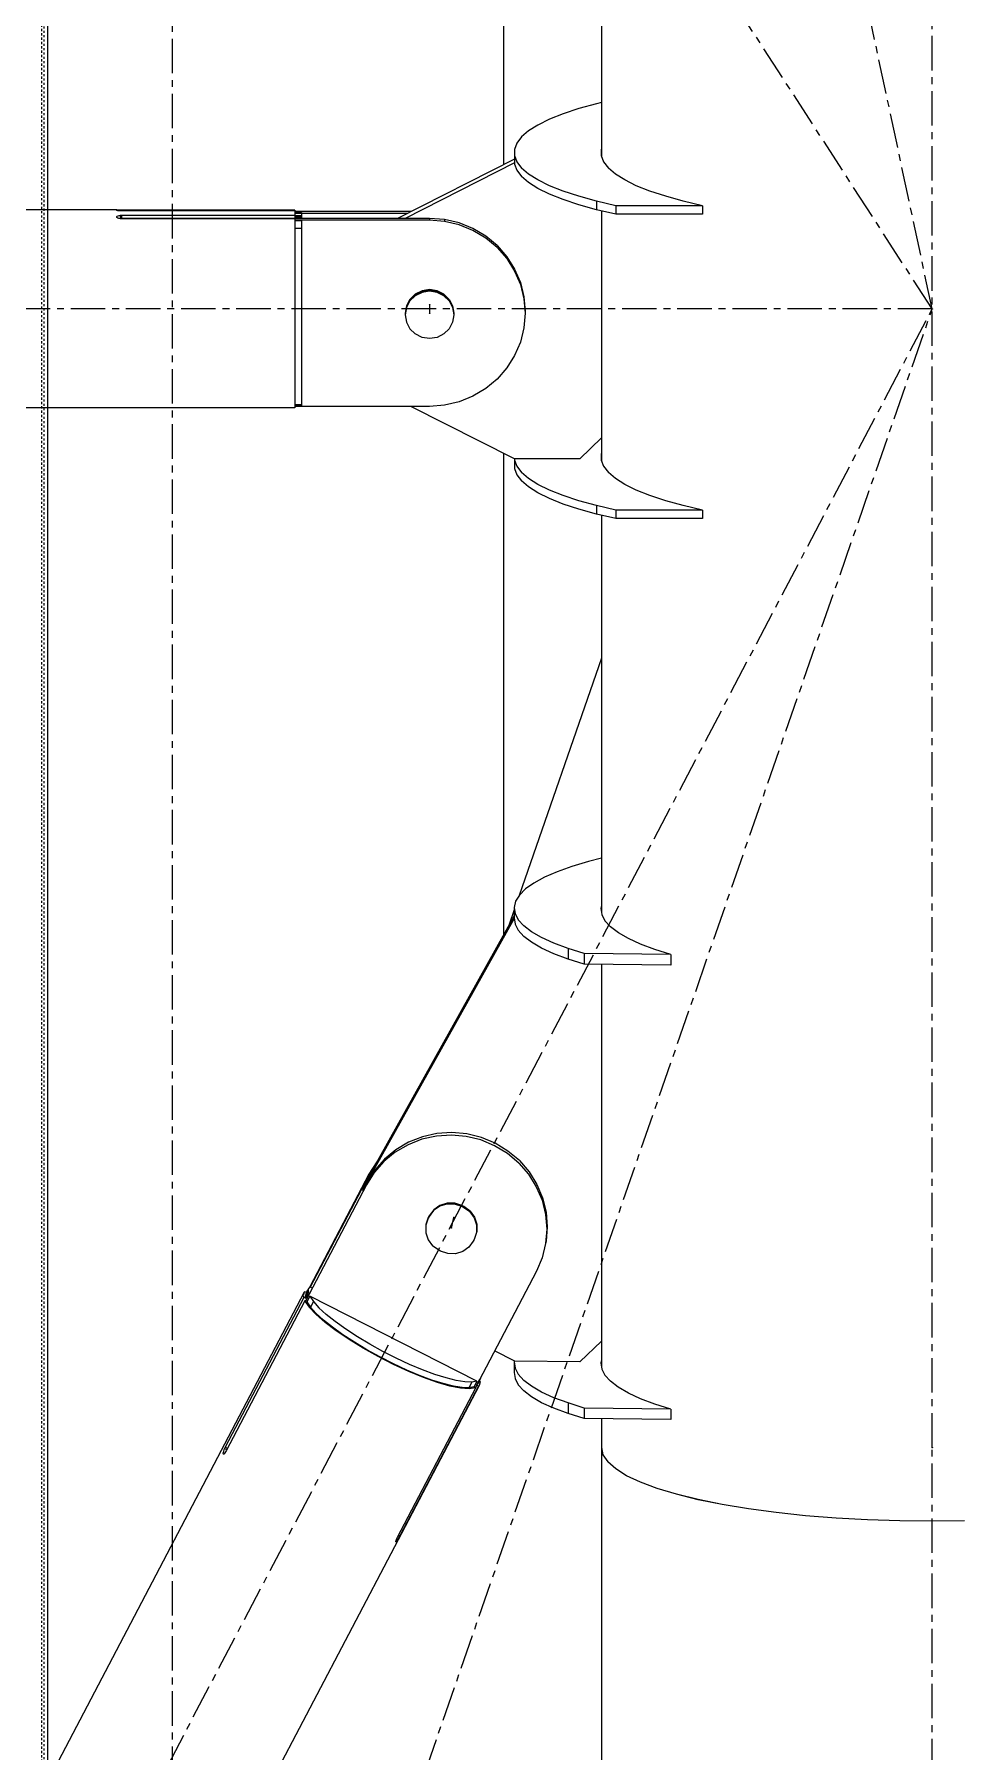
# Model space of a CAD drawing. Header units: millimetres. Extents: x 5143 to 30813, y 232 to 21408.
# Drawn here: x 12163.2 to 12377.2, y 2287.7 to 2683.6 of the extents above; entities that cross this region are included whole.
import ezdxf

# ---------------------------------------------------------------- set-up
doc = ezdxf.new("R2010")
doc.units = ezdxf.units.MM
doc.header["$LTSCALE"] = 0.25
for name, pattern in [('CENTER', [50.8, 31.75, -6.35, 6.35, -6.35]), ('XKITLINE00', [0]), ('XKITLINE02', [4, 2, -2])]:
    doc.linetypes.add(name, pattern=pattern)

msp = doc.modelspace()

# ---------------------------------------------------------------- linework, layer by layer
at = {"color": 8, "linetype": 'CENTER'}
for p, q in [((12370, 2357.78), (12370, 3985.69)), ((12370, 2620.27), (11840, 3440.27)), ((12370, 2620.27), (12195, 3440.27)), ((12195, 1442.74), (12195, 3096.7)), ((12254.2, 2621.28), (12254.2, 2619.27)), ((11840, 1609.57), (12370, 2620.27)), ((12370, 2620.27), (11840, 2620.27)), ((12195, 2114.92), (12370, 2620.27)), ((12259.23, 2408.37), (12259.8, 2410.82)), ((12370, 1609.57), (12370, 2357.78))]:
    msp.add_line(p, q, dxfattribs=at)
at = {"color": 3, "linetype": 'XKITLINE02'}
for p, q in [((12165.35, 3002.41), (12165.35, 1798.89)), ((12164.82, 3000.84), (12164.82, 1797.94)), ((12166.2, 2977.62), (12166.2, 1797.82)), ((12166.2, 2643.09), (12166.2, 2597.45))]:
    msp.add_line(p, q, dxfattribs=at)
at = {"color": 7, "linetype": 'XKITLINE00'}
for p, q in [((12166.2, 2893.55), (12166.2, 2643.09)), ((12166.2, 2597.45), (12166.2, 2280.8))]:
    msp.add_line(p, q, dxfattribs=at)
at = {"color": 8, "linetype": 'XKITLINE00'}
for p, q in [((12271.2, 2723.51), (12271.2, 2653.52)), ((12293.8, 2705.29), (12293.8, 2655.54)), ((12284.98, 2665.25), (12281.83, 2663.99)), ((12288.59, 2666.45), (12284.98, 2665.25)), ((12292.65, 2667.57), (12288.59, 2666.45)), ((12293.8, 2667.84), (12292.65, 2667.57)), ((12277.03, 2661.32), (12275.4, 2659.92)), ((12279.17, 2662.68), (12277.03, 2661.32)), ((12281.83, 2663.99), (12279.17, 2662.68)), ((12274.31, 2658.5), (12273.76, 2657.06)), ((12273.76, 2657.06), (12273.76, 2655.62)), ((12275.4, 2659.92), (12274.31, 2658.5)), ((12293.8, 2657.15), (12293.76, 2657.06)), ((12293.76, 2657.06), (12293.76, 2655.62)), ((12273.76, 2654.82), (12246.83, 2641.16)), ((12273.76, 2653.93), (12248.59, 2641.16)), ((12273.76, 2655.62), (12274.31, 2654.18)), ((12273.76, 2655.62), (12273.76, 2653.67)), ((12273.76, 2653.67), (12274.31, 2652.23)), ((12274.31, 2654.18), (12275.4, 2652.76)), ((12277.03, 2651.37), (12275.4, 2652.76)), ((12293.76, 2655.62), (12294.31, 2654.18)), ((12294.31, 2654.18), (12295.4, 2652.76)), ((12297.03, 2651.37), (12295.4, 2652.76)), ((12274.31, 2652.23), (12275.4, 2650.81)), ((12277.03, 2649.42), (12275.4, 2650.81)), ((12279.18, 2650.01), (12277.03, 2651.37)), ((12279.18, 2648.06), (12277.03, 2649.42)), ((12281.84, 2648.69), (12279.18, 2650.01)), ((12284.98, 2647.43), (12281.84, 2648.69)), ((12299.18, 2650.01), (12297.03, 2651.37)), ((12301.84, 2648.69), (12299.18, 2650.01)), ((12304.98, 2647.43), (12301.84, 2648.69)), ((12281.84, 2646.74), (12279.18, 2648.06)), ((12284.98, 2645.48), (12281.84, 2646.74)), ((12288.6, 2646.24), (12284.98, 2647.43)), ((12288.6, 2644.29), (12284.98, 2645.48)), ((12292.65, 2645.11), (12288.6, 2646.24)), ((12297.12, 2644.07), (12292.65, 2645.11)), ((12292.65, 2645.11), (12292.65, 2643.16)), ((12308.6, 2646.24), (12304.98, 2647.43)), ((12312.65, 2645.11), (12308.6, 2646.24)), ((12317.12, 2644.07), (12312.65, 2645.11)), ((12182.19, 2643.09), (12027.8, 2643.09)), ((12182.19, 2643.09), (12182.11, 2643.05)), ((12182.11, 2643.05), (12182.11, 2643.01)), ((12182.19, 2642.97), (12182.11, 2643.01)), ((12182.19, 2641.61), (12182.11, 2641.52)), ((12182.11, 2641.52), (12182.11, 2641.42)), ((12182.11, 2641.42), (12182.19, 2641.32)), ((12182.36, 2643.08), (12182.19, 2643.09)), ((12182.36, 2642.93), (12182.19, 2642.97)), ((12182.36, 2641.69), (12182.19, 2641.61)), ((12182.36, 2641.2), (12182.19, 2641.32)), ((12182.6, 2643.08), (12182.36, 2643.08)), ((12182.6, 2642.9), (12182.36, 2642.93)), ((12182.6, 2641.75), (12182.36, 2641.69)), ((12182.6, 2641.1), (12182.36, 2641.2)), ((12182.89, 2643.07), (12182.6, 2643.08)), ((12182.89, 2642.88), (12182.6, 2642.9)), ((12182.89, 2641.79), (12182.6, 2641.75)), ((12182.89, 2641.04), (12182.6, 2641.1)), ((12182.89, 2643.07), (12182.89, 2642.88)), ((12183.2, 2643.07), (12182.89, 2643.07)), ((12183.2, 2642.88), (12182.89, 2642.88)), ((12183.2, 2641.81), (12182.89, 2641.79)), ((12182.89, 2641.79), (12182.89, 2641.04)), ((12183.2, 2641.02), (12182.89, 2641.04)), ((12183.2, 2643.07), (12183.2, 2642.88)), ((12223.2, 2643.07), (12183.2, 2643.07)), ((12223.2, 2642.88), (12183.2, 2642.88)), ((12183.2, 2641.81), (12183.2, 2641.16)), ((12223.2, 2641.81), (12183.2, 2641.81)), ((12183.2, 2641.16), (12183.2, 2641.02)), ((12254.2, 2641.16), (12183.2, 2641.16)), ((12223.2, 2641.02), (12183.2, 2641.02)), ((12223.2, 2643.07), (12223.2, 2642.88)), ((12223.2, 2642.88), (12223.2, 2642.55)), ((12249.91, 2642.72), (12223.2, 2642.72)), ((12223.2, 2642.55), (12223.2, 2641.81)), ((12224.7, 2642.47), (12223.2, 2642.47)), ((12224.7, 2642.3), (12223.2, 2642.3)), ((12223.2, 2641.81), (12223.2, 2641.16)), ((12224.7, 2641.76), (12223.2, 2641.76)), ((12223.2, 2641.4), (12223.2, 2641.16)), ((12224.7, 2641.4), (12223.2, 2641.4)), ((12223.2, 2641.02), (12223.2, 2639.46)), ((12224.7, 2642.47), (12224.7, 2642.3)), ((12224.7, 2642.3), (12224.7, 2642.06)), ((12249.03, 2642.28), (12224.7, 2642.28)), ((12224.7, 2642.06), (12224.7, 2641.4)), ((12224.7, 2641.4), (12224.7, 2641.16)), ((12254.2, 2641.16), (12254.2, 2640.72)), ((12257.64, 2640.9), (12254.2, 2641.16)), ((12257.64, 2640.9), (12257.64, 2640.45)), ((12260.99, 2640.11), (12257.64, 2640.9)), ((12292.65, 2643.16), (12288.6, 2644.29)), ((12297.12, 2642.12), (12292.65, 2643.16)), ((12293.8, 2642.9), (12293.8, 2590.58)), ((12317.12, 2644.07), (12297.12, 2644.07)), ((12297.12, 2644.07), (12297.12, 2642.12)), ((12317.12, 2642.12), (12297.12, 2642.12)), ((12317.12, 2644.07), (12317.12, 2642.12)), ((12254.2, 2640.72), (12223.2, 2640.71)), ((12224.7, 2640.57), (12223.2, 2640.57)), ((12223.2, 2639.46), (12223.2, 2637.01)), ((12224.7, 2638.81), (12223.2, 2638.81)), ((12223.2, 2637.01), (12223.2, 2634.06)), ((12224.7, 2640.57), (12224.7, 2638.81)), ((12224.7, 2638.81), (12224.7, 2636.58)), ((12257.64, 2640.45), (12254.2, 2640.72)), ((12260.99, 2639.67), (12257.64, 2640.45)), ((12264.18, 2638.82), (12260.99, 2640.11)), ((12264.18, 2638.38), (12260.99, 2639.67)), ((12267.13, 2637.07), (12264.18, 2638.82)), ((12267.13, 2636.62), (12264.18, 2638.38)), ((12269.75, 2634.88), (12267.13, 2637.07)), ((12223.2, 2634.06), (12223.2, 2630.69)), ((12224.7, 2636.58), (12224.7, 2633.93)), ((12224.7, 2633.93), (12224.7, 2630.93)), ((12269.75, 2634.43), (12267.13, 2636.62)), ((12269.75, 2634.88), (12271.99, 2632.32)), ((12269.75, 2634.43), (12271.99, 2631.88)), ((12223.2, 2630.69), (12223.2, 2627)), ((12224.7, 2630.93), (12224.7, 2627.65)), ((12271.99, 2632.32), (12273.8, 2629.45)), ((12271.99, 2631.88), (12273.8, 2629.01)), ((12273.8, 2629.45), (12275.12, 2626.34)), ((12273.8, 2629.01), (12275.12, 2625.9)), ((12223.2, 2627), (12223.2, 2623.1)), ((12224.7, 2627.65), (12224.7, 2624.19)), ((12275.12, 2626.34), (12275.92, 2623.07)), ((12275.12, 2625.9), (12275.92, 2622.62)), ((12223.2, 2623.1), (12223.2, 2619.12)), ((12224.7, 2624.19), (12224.7, 2620.62)), ((12249.67, 2622.48), (12248.87, 2620.96)), ((12249.67, 2622.3), (12248.87, 2620.78)), ((12249.67, 2622.3), (12248.87, 2620.78)), ((12249.67, 2622.12), (12248.87, 2620.6)), ((12250.9, 2623.69), (12249.67, 2622.48)), ((12250.9, 2623.51), (12249.67, 2622.3)), ((12250.9, 2623.51), (12249.67, 2622.3)), ((12250.9, 2623.33), (12249.67, 2622.12)), ((12252.47, 2624.46), (12250.9, 2623.69)), ((12252.47, 2624.28), (12250.9, 2623.51)), ((12252.47, 2624.28), (12250.9, 2623.51)), ((12252.47, 2624.1), (12250.9, 2623.33)), ((12254.2, 2624.73), (12252.47, 2624.46)), ((12254.2, 2624.55), (12252.47, 2624.28)), ((12254.2, 2624.55), (12252.47, 2624.28)), ((12254.2, 2624.37), (12252.47, 2624.1)), ((12254.2, 2624.73), (12254.2, 2624.55)), ((12255.93, 2624.46), (12254.2, 2624.73)), ((12255.93, 2624.28), (12254.2, 2624.55)), ((12255.93, 2624.28), (12254.2, 2624.55)), ((12254.2, 2624.55), (12254.2, 2624.37)), ((12255.93, 2624.1), (12254.2, 2624.37)), ((12257.49, 2623.69), (12255.93, 2624.46)), ((12257.49, 2623.51), (12255.93, 2624.28)), ((12257.49, 2623.51), (12255.93, 2624.28)), ((12257.49, 2623.33), (12255.93, 2624.1)), ((12258.73, 2622.48), (12257.49, 2623.69)), ((12258.73, 2622.3), (12257.49, 2623.51)), ((12258.73, 2622.3), (12257.49, 2623.51)), ((12258.73, 2622.12), (12257.49, 2623.33)), ((12258.73, 2622.48), (12259.52, 2620.96)), ((12258.73, 2622.3), (12259.52, 2620.78)), ((12258.73, 2622.3), (12259.52, 2620.78)), ((12258.73, 2622.12), (12259.52, 2620.6)), ((12275.92, 2623.07), (12276.2, 2619.72)), ((12275.92, 2622.62), (12276.2, 2619.27)), ((12223.2, 2619.12), (12223.2, 2615.18)), ((12224.7, 2620.62), (12224.7, 2617.05)), ((12224.7, 2617.05), (12224.7, 2613.56)), ((12248.87, 2620.96), (12248.6, 2619.27)), ((12248.87, 2620.78), (12248.6, 2619.09)), ((12248.87, 2620.78), (12248.6, 2619.09)), ((12248.87, 2620.6), (12248.6, 2618.91)), ((12248.6, 2619.27), (12248.6, 2619.09)), ((12248.6, 2619.09), (12248.6, 2618.91)), ((12248.6, 2618.91), (12248.87, 2617.23)), ((12248.87, 2617.23), (12249.67, 2615.7)), ((12259.52, 2617.23), (12258.73, 2615.7)), ((12259.52, 2620.96), (12259.8, 2619.27)), ((12259.52, 2620.78), (12259.8, 2619.09)), ((12259.52, 2620.78), (12259.8, 2619.09)), ((12259.52, 2620.6), (12259.8, 2618.91)), ((12259.8, 2618.91), (12259.52, 2617.23)), ((12259.8, 2619.27), (12259.8, 2619.09)), ((12259.8, 2619.09), (12259.8, 2618.91)), ((12276.2, 2619.27), (12275.92, 2615.91)), ((12276.2, 2619.72), (12276.2, 2619.27)), ((12223.2, 2615.18), (12223.2, 2611.38)), ((12224.7, 2613.56), (12224.7, 2610.24)), ((12250.9, 2614.5), (12249.67, 2615.7)), ((12252.47, 2613.72), (12250.9, 2614.5)), ((12254.2, 2613.45), (12252.47, 2613.72)), ((12255.93, 2613.72), (12254.2, 2613.45)), ((12257.49, 2614.5), (12255.93, 2613.72)), ((12258.73, 2615.7), (12257.49, 2614.5)), ((12275.92, 2615.91), (12275.12, 2612.64)), ((12223.2, 2611.38), (12223.2, 2607.86)), ((12224.7, 2610.24), (12224.7, 2607.18)), ((12273.8, 2609.53), (12271.99, 2606.66)), ((12275.12, 2612.64), (12273.8, 2609.53)), ((12223.2, 2607.86), (12223.2, 2604.72)), ((12224.7, 2607.18), (12224.7, 2604.45)), ((12271.99, 2606.66), (12269.75, 2604.11)), ((12223.2, 2604.72), (12223.2, 2602.05)), ((12223.2, 2602.05), (12223.2, 2599.93)), ((12224.7, 2604.45), (12224.7, 2602.13)), ((12224.7, 2602.13), (12224.7, 2600.28)), ((12267.13, 2601.92), (12264.18, 2600.16)), ((12269.75, 2604.11), (12267.13, 2601.92)), ((12182.19, 2597.45), (12027.8, 2597.45)), ((12182.36, 2597.46), (12182.19, 2597.45)), ((12182.6, 2597.47), (12182.36, 2597.46)), ((12182.89, 2597.47), (12182.6, 2597.47)), ((12183.2, 2597.48), (12182.89, 2597.47)), ((12223.2, 2597.48), (12183.2, 2597.48)), ((12223.2, 2599.93), (12223.2, 2598.43)), ((12223.2, 2598.43), (12223.2, 2597.6)), ((12224.7, 2598.15), (12223.2, 2598.15)), ((12224.7, 2597.93), (12223.2, 2597.93)), ((12254.2, 2597.82), (12223.2, 2597.82)), ((12223.2, 2597.6), (12223.2, 2597.48)), ((12224.7, 2600.28), (12224.7, 2598.94)), ((12224.7, 2598.94), (12224.7, 2598.15)), ((12224.7, 2598.15), (12224.7, 2597.93)), ((12273.8, 2585.71), (12249.91, 2597.82)), ((12257.64, 2598.09), (12254.2, 2597.82)), ((12260.99, 2598.87), (12257.64, 2598.09)), ((12264.18, 2600.16), (12260.99, 2598.87)), ((12293.8, 2590.58), (12288.8, 2585.71)), ((12293.8, 2590.58), (12293.8, 2585.35)), ((12271.2, 2587.03), (12271.2, 2475.89)), ((12273.76, 2585.73), (12273.76, 2585.43)), ((12273.76, 2585.43), (12273.76, 2583.49)), ((12273.76, 2585.43), (12274.31, 2584)), ((12288.8, 2585.71), (12273.8, 2585.71)), ((12293.8, 2586.96), (12293.76, 2586.88)), ((12293.76, 2586.88), (12293.76, 2585.44)), ((12293.76, 2585.44), (12294.31, 2584)), ((12273.76, 2583.49), (12274.31, 2582.05)), ((12274.31, 2584), (12275.4, 2582.58)), ((12274.31, 2582.05), (12275.4, 2580.63)), ((12277.03, 2581.18), (12275.4, 2582.58)), ((12294.31, 2584), (12295.4, 2582.58)), ((12297.03, 2581.18), (12295.4, 2582.58)), ((12277.03, 2579.23), (12275.4, 2580.63)), ((12279.18, 2579.82), (12277.03, 2581.18)), ((12279.18, 2577.87), (12277.03, 2579.23)), ((12281.84, 2578.51), (12279.18, 2579.82)), ((12281.84, 2576.56), (12279.18, 2577.87)), ((12284.98, 2577.25), (12281.84, 2578.51)), ((12299.18, 2579.82), (12297.03, 2581.18)), ((12301.84, 2578.51), (12299.18, 2579.82)), ((12304.98, 2577.25), (12301.84, 2578.51)), ((12284.98, 2575.3), (12281.84, 2576.56)), ((12288.6, 2576.05), (12284.98, 2577.25)), ((12288.6, 2574.1), (12284.98, 2575.3)), ((12292.65, 2574.93), (12288.6, 2576.05)), ((12292.65, 2572.98), (12288.6, 2574.1)), ((12292.65, 2574.93), (12292.65, 2572.98)), ((12297.12, 2573.89), (12292.65, 2574.93)), ((12297.12, 2573.89), (12297.12, 2571.94)), ((12317.12, 2573.89), (12297.12, 2573.89)), ((12308.6, 2576.05), (12304.98, 2577.25)), ((12312.65, 2574.93), (12308.6, 2576.05)), ((12317.12, 2573.89), (12312.65, 2574.93)), ((12317.12, 2573.89), (12317.12, 2571.94)), ((12297.12, 2571.94), (12292.65, 2572.98)), ((12293.8, 2572.71), (12293.8, 2481.23)), ((12317.12, 2571.94), (12297.12, 2571.94)), ((12293.8, 2539.79), (12274.85, 2485.07)), ((12283.57, 2490.52), (12280.65, 2489.24)), ((12286.96, 2491.73), (12283.57, 2490.52)), ((12290.79, 2492.88), (12286.96, 2491.73)), ((12293.8, 2493.64), (12290.79, 2492.88)), ((12276.3, 2486.56), (12274.9, 2485.16)), ((12278.23, 2487.92), (12276.3, 2486.56)), ((12280.65, 2489.24), (12278.23, 2487.92)), ((12274.03, 2483.74), (12273.7, 2482.31)), ((12274.9, 2485.16), (12274.03, 2483.74)), ((12293.8, 2482.6), (12293.67, 2482.08)), ((12273.72, 2479.76), (12240.07, 2419.47)), ((12273.7, 2480.38), (12240.33, 2420.59)), ((12273.7, 2481.76), (12272.44, 2478.12)), ((12273.7, 2482.31), (12273.7, 2479.88)), ((12273.7, 2482.31), (12273.91, 2480.88)), ((12273.7, 2479.88), (12273.91, 2478.45)), ((12273.91, 2480.88), (12274.65, 2479.46)), ((12273.91, 2478.45), (12274.65, 2477.03)), ((12274.65, 2479.46), (12275.92, 2478.06)), ((12293.67, 2482.08), (12293.88, 2480.65)), ((12293.88, 2480.65), (12294.62, 2479.23)), ((12294.62, 2479.23), (12295.9, 2477.83)), ((12274.65, 2477.03), (12275.92, 2475.62)), ((12277.72, 2476.69), (12275.92, 2478.06)), ((12277.72, 2474.25), (12275.92, 2475.62)), ((12280.03, 2475.35), (12277.72, 2476.69)), ((12282.84, 2474.07), (12280.03, 2475.35)), ((12297.7, 2476.45), (12295.9, 2477.83)), ((12300, 2475.12), (12297.7, 2476.45)), ((12302.81, 2473.83), (12300, 2475.12)), ((12280.03, 2472.92), (12277.72, 2474.25)), ((12282.84, 2471.63), (12280.03, 2472.92)), ((12286.11, 2472.84), (12282.84, 2474.07)), ((12286.11, 2470.4), (12282.84, 2471.63)), ((12286.11, 2472.84), (12286.11, 2470.4)), ((12289.84, 2471.67), (12286.11, 2472.84)), ((12289.84, 2471.67), (12289.84, 2469.23)), ((12309.82, 2471.44), (12289.84, 2471.67)), ((12306.09, 2472.6), (12302.81, 2473.83)), ((12309.82, 2471.44), (12306.09, 2472.6)), ((12309.82, 2471.44), (12309.82, 2469)), ((12289.84, 2469.23), (12286.11, 2470.4)), ((12309.82, 2469), (12289.84, 2469.23)), ((12293.8, 2469.19), (12293.8, 2376.43)), ((12249.25, 2427.59), (12246.31, 2425.86)), ((12249.38, 2428.15), (12246.44, 2426.42)), ((12252.43, 2428.84), (12249.25, 2427.59)), ((12252.56, 2429.4), (12249.38, 2428.15)), ((12255.78, 2429.59), (12252.43, 2428.84)), ((12255.91, 2430.15), (12252.56, 2429.4)), ((12259.22, 2429.82), (12255.78, 2429.59)), ((12259.35, 2430.37), (12255.91, 2430.15)), ((12262.66, 2429.52), (12259.22, 2429.82)), ((12262.79, 2430.07), (12259.35, 2430.37)), ((12266.01, 2428.69), (12262.66, 2429.52)), ((12266.14, 2429.25), (12262.79, 2430.07)), ((12269.19, 2427.37), (12266.01, 2428.69)), ((12269.32, 2427.93), (12266.14, 2429.25)), ((12272.14, 2425.58), (12269.19, 2427.37)), ((12272.27, 2426.14), (12269.32, 2427.93)), ((12242.02, 2423.62), (12240.22, 2420.77)), ((12243.69, 2423.71), (12241.45, 2421.17)), ((12243.82, 2424.26), (12241.58, 2421.73)), ((12246.31, 2425.86), (12243.69, 2423.71)), ((12246.44, 2426.42), (12243.82, 2424.26)), ((12274.76, 2423.37), (12272.14, 2425.58)), ((12274.89, 2423.92), (12272.27, 2426.14)), ((12274.76, 2423.37), (12277, 2420.78)), ((12274.89, 2423.92), (12277.13, 2421.34)), ((12240.22, 2420.77), (12226.6, 2394.79)), ((12240.09, 2420.22), (12226.72, 2394.72)), ((12240.33, 2420.59), (12238.91, 2417.47)), ((12241.45, 2421.17), (12239.65, 2418.32)), ((12241.58, 2421.73), (12239.78, 2418.88)), ((12240.07, 2419.47), (12239.84, 2418.98)), ((12240.33, 2420.59), (12240.07, 2419.47)), ((12240.22, 2420.77), (12240.09, 2420.22)), ((12240.33, 2420.59), (12240.09, 2420.22)), ((12241.58, 2421.73), (12241.45, 2421.17)), ((12277, 2420.78), (12278.8, 2417.89)), ((12277.13, 2421.34), (12278.93, 2418.45)), ((12239.65, 2418.32), (12225.61, 2391.55)), ((12238.91, 2417.47), (12238.77, 2416.95)), ((12238.91, 2417.47), (12238.8, 2417.01)), ((12239.78, 2418.88), (12239.65, 2418.32)), ((12278.8, 2417.89), (12280.12, 2414.77)), ((12278.93, 2418.45), (12280.25, 2415.33)), ((12280.25, 2415.33), (12281.06, 2412.04)), ((12254.14, 2411.23), (12253.91, 2410.8)), ((12255.12, 2412.43), (12254.1, 2411.06)), ((12254.14, 2411.23), (12254.1, 2411.06)), ((12255.17, 2412.6), (12254.14, 2411.23)), ((12256.54, 2413.41), (12255.12, 2412.43)), ((12256.58, 2413.59), (12255.17, 2412.6)), ((12258.2, 2413.92), (12256.54, 2413.41)), ((12258.24, 2414.1), (12256.58, 2413.59)), ((12259.95, 2413.9), (12258.2, 2413.92)), ((12259.99, 2414.08), (12258.24, 2414.1)), ((12261.62, 2413.36), (12259.95, 2413.9)), ((12261.66, 2413.54), (12259.99, 2414.08)), ((12261.66, 2413.54), (12261.62, 2413.36)), ((12262.06, 2413.13), (12261.62, 2413.36)), ((12262.1, 2413.31), (12261.66, 2413.54)), ((12262.1, 2413.31), (12262.06, 2413.13)), ((12263.48, 2412.11), (12262.06, 2413.13)), ((12263.52, 2412.29), (12262.1, 2413.31)), ((12263.48, 2412.11), (12264.51, 2410.72)), ((12263.52, 2412.29), (12264.55, 2410.9)), ((12280.12, 2414.77), (12280.93, 2411.49)), ((12280.93, 2411.49), (12281.2, 2408.13)), ((12281.06, 2412.04), (12281.33, 2408.69)), ((12253.87, 2410.62), (12253.33, 2409.01)), ((12253.33, 2409.01), (12253.33, 2407.3)), ((12253.33, 2407.3), (12253.87, 2405.67)), ((12253.91, 2410.8), (12253.37, 2409.18)), ((12254.1, 2411.06), (12253.87, 2410.62)), ((12253.91, 2410.8), (12253.87, 2410.62)), ((12264.51, 2410.72), (12265.05, 2409.09)), ((12265.05, 2407.38), (12264.51, 2405.76)), ((12264.55, 2410.9), (12265.09, 2409.27)), ((12265.05, 2409.09), (12265.05, 2407.38)), ((12265.09, 2407.56), (12265.05, 2407.38)), ((12265.09, 2409.27), (12265.09, 2407.56)), ((12281.2, 2408.13), (12280.93, 2404.78)), ((12281.33, 2408.69), (12281.06, 2405.33)), ((12253.87, 2405.67), (12254.9, 2404.27)), ((12256.32, 2403.26), (12254.9, 2404.27)), ((12256.76, 2403.03), (12256.32, 2403.26)), ((12263.26, 2403.96), (12261.84, 2402.97)), ((12264.28, 2405.33), (12263.26, 2403.96)), ((12264.51, 2405.76), (12264.28, 2405.33)), ((12280.93, 2404.78), (12280.13, 2401.51)), ((12281.06, 2405.33), (12280.93, 2404.78)), ((12258.43, 2402.48), (12256.76, 2403.03)), ((12260.18, 2402.46), (12258.43, 2402.48)), ((12261.84, 2402.97), (12260.18, 2402.46)), ((12280.13, 2401.51), (12278.81, 2398.42)), ((12278.81, 2398.42), (12264.78, 2371.65)), ((12225.35, 2393.6), (11963.29, 1893.86)), ((12225.22, 2392.4), (12207.11, 2357.86)), ((12225.48, 2391.6), (12207.37, 2357.05)), ((12225.35, 2393.6), (12225.11, 2392.73)), ((12225.11, 2392.73), (12225.22, 2392.4)), ((12225.75, 2392.13), (12225.22, 2392.4)), ((12225.5, 2393.7), (12225.35, 2393.6)), ((12225.93, 2391.37), (12225.48, 2391.6)), ((12225.48, 2391.6), (12225.49, 2391.56)), ((12225.49, 2391.56), (12226.48, 2390.12)), ((12225.85, 2393.52), (12225.5, 2393.7)), ((12226.23, 2393.89), (12225.55, 2392.59)), ((12225.59, 2392.94), (12225.55, 2392.59)), ((12225.55, 2392.59), (12225.61, 2392.21)), ((12225.66, 2391.74), (12225.56, 2391.56)), ((12225.71, 2393.24), (12225.59, 2392.94)), ((12226.28, 2393.5), (12225.61, 2392.21)), ((12225.75, 2392.13), (12225.61, 2392.21)), ((12225.66, 2391.74), (12225.61, 2391.55)), ((12225.94, 2391.39), (12225.61, 2391.55)), ((12226.38, 2394.53), (12225.71, 2393.24)), ((12226.09, 2394.08), (12225.81, 2393.55)), ((12226.61, 2392.66), (12225.93, 2391.37)), ((12225.93, 2391.37), (12226.76, 2390.13)), ((12226.17, 2394.13), (12226.09, 2394.08)), ((12226.13, 2394.06), (12226.09, 2394.08)), ((12226.27, 2394.23), (12226.23, 2393.89)), ((12226.23, 2393.89), (12226.28, 2393.5)), ((12226.38, 2394.53), (12226.27, 2394.23)), ((12226.43, 2393.43), (12226.28, 2393.5)), ((12226.59, 2394.79), (12226.38, 2394.53)), ((12227.03, 2394.57), (12226.59, 2394.79)), ((12265.13, 2373.09), (12226.61, 2392.66)), ((12226.61, 2392.66), (12227.44, 2391.42)), ((12227.44, 2391.42), (12226.76, 2390.13)), ((12227.44, 2391.42), (12228.72, 2390.01)), ((12226.48, 2390.12), (12228.05, 2388.46)), ((12226.76, 2390.13), (12228.04, 2388.72)), ((12229.74, 2387.16), (12228.04, 2388.72)), ((12230.14, 2386.63), (12228.05, 2388.46)), ((12230.42, 2388.46), (12228.72, 2390.01)), ((12232.49, 2386.8), (12230.42, 2388.46)), ((12231.81, 2385.5), (12229.74, 2387.16)), ((12232.7, 2384.68), (12230.14, 2386.63)), ((12234.21, 2383.78), (12231.81, 2385.5)), ((12234.89, 2385.08), (12232.49, 2386.8)), ((12235.65, 2382.68), (12232.7, 2384.68)), ((12236.89, 2382.04), (12234.21, 2383.78)), ((12237.57, 2383.33), (12234.89, 2385.08)), ((12238.9, 2380.68), (12235.65, 2382.68)), ((12239.77, 2380.31), (12236.89, 2382.04)), ((12240.44, 2381.61), (12237.57, 2383.33)), ((12242.35, 2378.75), (12238.9, 2380.68)), ((12242.78, 2378.65), (12239.77, 2380.31)), ((12243.46, 2379.94), (12240.44, 2381.61)), ((12246.54, 2378.38), (12243.46, 2379.94)), ((12273.87, 2377.68), (12269.18, 2380.05)), ((12293.8, 2382.28), (12288.85, 2377.5)), ((12245.89, 2376.94), (12242.35, 2378.75)), ((12245.86, 2377.08), (12242.78, 2378.65)), ((12248.93, 2375.65), (12245.86, 2377.08)), ((12249.42, 2375.31), (12245.89, 2376.94)), ((12249.61, 2376.95), (12246.54, 2378.38)), ((12251.92, 2374.4), (12248.93, 2375.65)), ((12252.6, 2375.69), (12249.61, 2376.95)), ((12255.43, 2374.64), (12252.6, 2375.69)), ((12273.75, 2377.74), (12273.7, 2377.52)), ((12273.7, 2377.52), (12273.7, 2375.09)), ((12273.7, 2377.52), (12273.9, 2376.09)), ((12288.85, 2377.5), (12273.87, 2377.68)), ((12273.9, 2376.09), (12274.65, 2374.67)), ((12293.8, 2377.82), (12293.67, 2377.29)), ((12293.67, 2377.29), (12293.88, 2375.86)), ((12293.88, 2375.86), (12294.62, 2374.44)), ((12265.61, 2372.05), (12003.55, 1872.31)), ((12264.87, 2371.58), (12246.76, 2337.03)), ((12265.46, 2371.95), (12247.34, 2337.41)), ((12252.84, 2373.91), (12249.42, 2375.31)), ((12254.76, 2373.34), (12251.92, 2374.4)), ((12256.02, 2372.78), (12252.84, 2373.91)), ((12257.37, 2372.52), (12254.76, 2373.34)), ((12258.05, 2373.81), (12255.43, 2374.64)), ((12258.89, 2371.95), (12256.02, 2372.78)), ((12259.69, 2371.94), (12257.37, 2372.52)), ((12260.37, 2373.23), (12258.05, 2373.81)), ((12261.35, 2371.46), (12258.89, 2371.95)), ((12261.68, 2371.62), (12259.69, 2371.94)), ((12262.36, 2372.92), (12260.37, 2373.23)), ((12263.28, 2371.57), (12261.68, 2371.62)), ((12263.96, 2372.87), (12262.36, 2372.92)), ((12263.96, 2372.87), (12263.28, 2371.57)), ((12264.45, 2371.79), (12263.28, 2371.57)), ((12265.13, 2373.09), (12263.96, 2372.87)), ((12265.13, 2373.09), (12264.45, 2371.79)), ((12264.87, 2371.58), (12264.45, 2371.79)), ((12264.78, 2371.65), (12264.46, 2371.81)), ((12264.73, 2371.67), (12264.72, 2371.65)), ((12264.87, 2371.58), (12264.76, 2371.51)), ((12265.46, 2371.95), (12265.04, 2372.16)), ((12265.73, 2373.45), (12265.05, 2372.16)), ((12265.26, 2372.41), (12265.05, 2372.16)), ((12265.94, 2373.71), (12265.26, 2372.41)), ((12265.61, 2372.05), (12265.46, 2371.95)), ((12265.85, 2372.92), (12265.61, 2372.05)), ((12265.74, 2373.25), (12265.71, 2373.27)), ((12265.94, 2373.71), (12265.73, 2373.45)), ((12265.74, 2373.25), (12265.85, 2372.92)), ((12266.05, 2374.01), (12265.94, 2373.71)), ((12266.06, 2374.1), (12266.05, 2374.01)), ((12273.7, 2375.09), (12273.9, 2373.66)), ((12273.9, 2373.66), (12274.65, 2372.23)), ((12274.65, 2374.67), (12275.92, 2373.27)), ((12274.65, 2372.23), (12275.92, 2370.83)), ((12277.72, 2371.9), (12275.92, 2373.27)), ((12280.03, 2370.56), (12277.72, 2371.9)), ((12294.62, 2374.44), (12295.9, 2373.04)), ((12297.69, 2371.66), (12295.9, 2373.04)), ((12300, 2370.33), (12297.69, 2371.66)), ((12263.33, 2371.31), (12261.35, 2371.46)), ((12264.76, 2371.51), (12263.33, 2371.31)), ((12277.72, 2369.46), (12275.92, 2370.83)), ((12280.03, 2368.12), (12277.72, 2369.46)), ((12282.83, 2369.27), (12280.03, 2370.56)), ((12282.83, 2366.84), (12280.03, 2368.12)), ((12286.11, 2368.05), (12282.83, 2369.27)), ((12286.11, 2368.05), (12286.11, 2365.61)), ((12289.84, 2366.88), (12286.11, 2368.05)), ((12302.81, 2369.04), (12300, 2370.33)), ((12306.09, 2367.81), (12302.81, 2369.04)), ((12309.81, 2366.65), (12306.09, 2367.81)), ((12286.11, 2365.61), (12282.83, 2366.84)), ((12289.84, 2364.44), (12286.11, 2365.61)), ((12289.84, 2366.88), (12289.84, 2364.44)), ((12309.81, 2366.65), (12289.84, 2366.88)), ((12309.81, 2364.21), (12289.84, 2364.44)), ((12293.8, 2364.4), (12293.8, 2357.78)), ((12309.81, 2366.65), (12309.81, 2364.21)), ((12206.64, 2356.65), (12206.61, 2356.43)), ((12206.61, 2356.43), (12206.63, 2356.29)), ((12206.63, 2356.29), (12206.68, 2356.23)), ((12206.71, 2356.92), (12206.64, 2356.65)), ((12206.77, 2356.25), (12206.68, 2356.23)), ((12206.82, 2357.22), (12206.71, 2356.92)), ((12206.9, 2356.35), (12206.77, 2356.25)), ((12206.95, 2357.54), (12206.82, 2357.22)), ((12207.04, 2356.52), (12206.9, 2356.35)), ((12207.11, 2357.86), (12206.95, 2357.54)), ((12207.48, 2357.27), (12206.95, 2357.54)), ((12207.2, 2356.77), (12207.04, 2356.52)), ((12207.63, 2357.59), (12207.11, 2357.86)), ((12207.37, 2357.05), (12207.2, 2356.77)), ((12293.8, 2357.78), (12294.16, 2356.11)), ((12293.8, 2357.78), (12293.8, 1653.65)), ((12293.8, 2357.78), (12294.16, 2356.11)), ((12294.16, 2356.11), (12295.26, 2354.46)), ((12294.16, 2356.11), (12295.26, 2354.46)), ((12297.08, 2352.84), (12295.26, 2354.46)), ((12297.08, 2352.84), (12295.26, 2354.46)), ((12299.6, 2351.27), (12297.08, 2352.84)), ((12302.79, 2349.76), (12299.6, 2351.27)), ((12306.64, 2348.33), (12302.79, 2349.76)), ((12306.64, 2348.33), (12302.79, 2349.76)), ((12311.09, 2346.99), (12306.64, 2348.33)), ((12311.09, 2346.99), (12306.64, 2348.33)), ((12316.11, 2345.75), (12311.09, 2346.99)), ((12316.11, 2345.76), (12311.09, 2346.99)), ((12321.65, 2344.64), (12316.11, 2345.76)), ((12321.65, 2344.63), (12316.11, 2345.75)), ((12327.66, 2343.64), (12321.65, 2344.64)), ((12327.66, 2343.63), (12321.65, 2344.63)), ((12334.07, 2342.78), (12327.66, 2343.64)), ((12334.07, 2342.78), (12327.66, 2343.63)), ((12340.83, 2342.06), (12334.07, 2342.78)), ((12340.83, 2342.07), (12334.07, 2342.78)), ((12347.88, 2341.51), (12340.83, 2342.07)), ((12347.88, 2341.5), (12340.83, 2342.06)), ((12355.13, 2341.1), (12347.88, 2341.51)), ((12355.13, 2341.09), (12347.88, 2341.5)), ((12362.53, 2340.86), (12355.13, 2341.1)), ((12362.53, 2340.85), (12355.13, 2341.09)), ((12370, 2340.78), (12362.53, 2340.86)), ((12370, 2340.77), (12362.53, 2340.85)), ((12377.46, 2340.86), (12370, 2340.78)), ((12377.46, 2340.85), (12370, 2340.77)), ((12246.41, 2336.26), (12246.37, 2336.12)), ((12246.37, 2336.12), (12246.38, 2336.05)), ((12246.44, 2336.06), (12246.38, 2336.05)), ((12246.49, 2336.48), (12246.41, 2336.26)), ((12246.54, 2336.14), (12246.44, 2336.06)), ((12246.61, 2336.74), (12246.49, 2336.48)), ((12246.67, 2336.31), (12246.54, 2336.14)), ((12246.76, 2337.03), (12246.61, 2336.74)), ((12246.83, 2336.53), (12246.67, 2336.31)), ((12247, 2336.8), (12246.83, 2336.53)), ((12247.18, 2337.1), (12246.87, 2337.25)), ((12247.18, 2337.1), (12247, 2336.8)), ((12247.34, 2337.41), (12247.04, 2337.57)), ((12247.34, 2337.41), (12247.18, 2337.1))]:
    msp.add_line(p, q, dxfattribs=at)
for centre in [(12254.2, 2621.28), (12254.2, 2619.27), (12370, 2620.27), (12370, 2620.27), (12370, 2620.27), (12370, 2620.27), (12370, 2620.27), (12259.23, 2408.37), (12259.8, 2410.82), (12370, 2357.78), (12370, 2357.78)]:
    msp.add_circle(centre, 0.05, dxfattribs=at)

doc.saveas('drawing.dxf')
